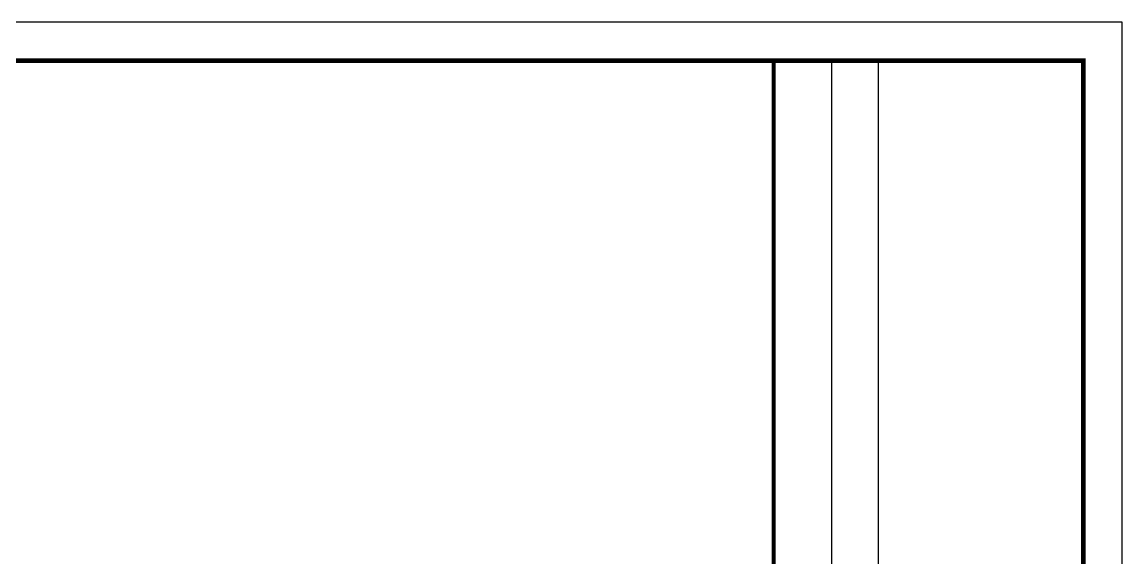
# Model space of a CAD drawing. Extents: x -345393 to -54719, y 203828 to 476815.
# Drawn here: x -121505 to -93093, y 456397 to 470239 of the extents above; entities that cross this region are included whole.
import ezdxf

# ---------------------------------------------------------------- set-up
doc = ezdxf.new("R2010")
doc.units = 0
doc.header["$LTSCALE"] = 1000
doc.header["$MEASUREMENT"] = 0
doc.layers.get('0').update_dxf_attribs({"color": 252, "linetype": 'CONTINUOUS'})
doc.layers.get('Defpoints').update_dxf_attribs({"color": 252, "linetype": 'CONTINUOUS'})
doc.layers.add('图框', color=252, linetype='CONTINUOUS')

# ---------------------------------------------------------------- blocks, each defined once
blk = doc.blocks.new('TJAD_TK_A1')
for p, q in [((1266.38, 940.45), (1266.38, 767.45)), ((1278.38, 940.45), (1278.38, 767.45))]:
    blk.add_line(p, q)
at = {"const_width": 1}
blk.add_lwpolyline([(1251.38, 940.45), (1251.38, 366.45)], dxfattribs=at)
at = {"layer": '图框'}
for p, q in [((1341.38, 950.45), (500.38, 950.45)), ((1341.38, 356.45), (1341.38, 950.45))]:
    blk.add_line(p, q, dxfattribs=at)
at = {"layer": '图框', "const_width": 1.2}
blk.add_lwpolyline([(1331.38, 940.45), (525.38, 940.45), (525.38, 366.45), (1331.38, 366.45)], close=True, dxfattribs=at)

msp = doc.modelspace()

# ---------------------------------------------------------------- linework, layer by layer
at = {"layer": 'Defpoints'}
msp.add_lwpolyline([(-174692.68459, 469239.01057), (-102092.68459, 469239.01057), (-102092.68459, 411839.01057), (-174692.68459, 411839.01057)], close=True, dxfattribs=at)

# ---------------------------------------------------------------- block references
at = {"layer": '图框', "xscale": 100, "yscale": 100, "zscale": 100}
msp.add_blockref('TJAD_TK_A1', (-227230.60052, 375194.08987), dxfattribs=at)

doc.saveas('drawing.dxf')
